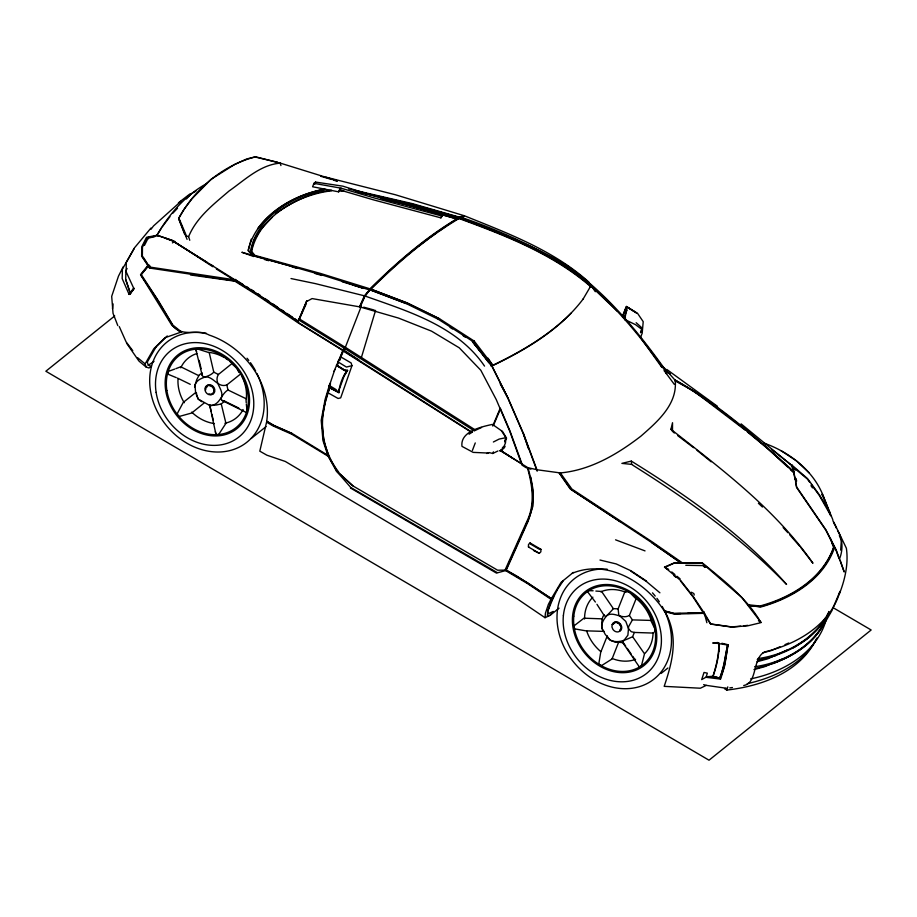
<?xml version="1.0" encoding="UTF-8"?>
<svg xmlns="http://www.w3.org/2000/svg" width="917" height="917" viewBox="0 0 917 917"><rect width="100%" height="100%" fill="white"/><g stroke="black" fill="none" stroke-linecap="round" stroke-linejoin="round"><path stroke-width="1.38" d="M672.493 431.575L672.528 422.714L670.923 429.282L674.304 433.03M623.216 314.302L626.345 306.461L637.567 313.362L643.207 321.672L642.198 333.158L640.524 337.571M528.433 546.956L528.49 544.515L530.026 542.944L540.927 549.329L540.87 551.782L539.322 553.341L528.433 546.956L529.201 547.403M134.077 288.523L130.374 293.463L125.709 279.513L125.904 270.767L127.085 268.486M666.189 373.563L664.63 368.852C636.902 330.177 605.908 292.752 566.614 265.311C532.8 245.974 497.438 229.41 460.449 217.088L459.417 217.719L459.864 216.905L464.174 215.713L395.365 194.748L325.89 177.153M725.668 688.151L706.285 685.366L700.37 688.22L664.183 686.352C672.769 660.916 679.084 636.215 664.619 611.031L664.16 610.802C645.385 581.642 606.79 558.9 572.128 573.343M196.525 392.912L196.456 395.055L198.244 399.124L208.148 404.592L211.254 405.497L216.676 404.959L221.249 403.916L224.722 401.199L238.856 408.088M706.869 622.723L704.405 613.301L693.137 596.359L680.632 580.484L664.504 567.107L674.809 562.637L702.342 562.912C723.719 580.507 746.518 597.769 760.652 622.104L760.342 622.803L748.295 625.703L732.007 627.113L710.813 624.122L704.038 612.613L674.201 613.347L664.16 610.802M718.917 642.748C719.066 654.268 716.36 665.547 712.933 676.471L720.074 678.087L724.052 664.825L727.548 644.617L721.931 643.287M719.203 643.745C719.123 654.864 716.739 666.166 712.933 676.471M718.894 651.311L719.169 643.757M626.598 311.012L626.036 307.676L622.483 316.95M596.956 604.314L604.372 615.846L605.701 616.281C613.473 610.08 621.325 620.098 629.383 615.445L636.031 598.904L629.268 592.004L627.549 591.706L624.695 592.244L618.127 608.842L618.792 615.032L625.784 621.394L628.477 628.695L627.893 635.206L622.54 642.313L639.115 666.59L640.777 666.544L641.659 664.963L644.491 653.798L632.615 636.696L634.358 632.443L652.789 633.051L653.787 632.398M832.842 519.744L829.564 511.801L819.443 494.928L807.522 478.582L791.715 464.942L793.022 467.693L796.701 487.133L825.908 529.808L836.189 549.971L844.213 571.979L840.167 560.218M582.971 299.297L591.144 285.347C553.524 252.909 506.104 234.614 460.013 217.684L458.844 218.67L459.199 218.086C505.45 235.061 553.043 253.436 590.72 286.07M720.418 679.096L706.72 677.388L706.766 676.757L713.266 676.207L718.515 677.881M840.671 550.12L841.347 540.514L839.342 535.585M472.427 450.407L475.258 442.934M292.065 433.592L273.896 425.603L266.709 421.281C272.131 383.615 244.323 346.878 209.271 335.083C197.373 328.458 181.394 337.937 172.579 325.191L156.635 298.541L140.553 274.676L171.869 325.34L180.557 332.275L181.222 331.943M501.496 430.852L505.92 437.673L505.473 442.968L502.218 450.373L499.524 450.82M266.583 422.152L259.809 451.164L266.893 455.199L285.279 461.446L517.085 598.767L545.03 617.703L545.432 613.175L548.377 604.395L551.381 598.595L516.718 576.002L506.253 570.133L497.599 570.202L352.93 485.907L336.401 471.051L328.148 456.253L291.778 434.211L272.865 425.832L266.583 422.152L266.881 421.533M112.516 308.742L113.089 303.894M338.247 363.694L336.47 365.138L344.689 370.044L347.6 370.319C342.522 376.085 339.76 384.636 338.751 392.006L328.882 387.455L338.981 392.671L328.928 386.985L334.843 369.482M719.719 678.213C724.59 670.694 726.126 655.334 727.857 645.029C725.152 653.764 724.201 668.78 719.375 678.488M369.299 290.093L364.404 295.824L359.602 306.851L312.078 298.575L306.484 301.601L297.887 321.707L257.436 294.368L216.366 269.036M604.051 614.596C601.369 618.413 601.781 623.342 601.77 627.767L602.836 630.69M438.521 319.38L406.128 303.527L369.941 289.772L369.253 290.62L369.379 289.577M251.59 250.318L253.252 242.363M674.843 379.925C717.209 404.535 757.465 438.532 793.95 472.542L793.755 471.51C756.823 438.017 718.641 403.961 674.843 379.925L664.298 367.981L660.916 365.768M148.256 266.033L141.103 274.687L148.256 266.033L141.642 256.187L141.745 246.799L146.548 237.308L157.094 235.256L171.96 240.369L257.287 293.83L297.738 321.168L298.885 320.251L306.461 303.286M654.99 631.572L655.38 629.945L650.829 620.419L632.409 619.892L628.603 626.666L628.477 628.695L631.228 631.675L634.358 632.443M251.212 239.154L248.347 250.307L253.871 256.026L297.681 267.97M325.604 189.383C293.658 195.883 257.597 216.229 250.605 250.364L254.926 255.385L320.675 273.495L370.216 288.901L369.413 290.139L370.777 289.096L407.045 302.862L439.438 318.692L474.146 341.032M206.463 387.685L207.402 385.965M214.028 391.444L214.223 389.347M624.695 319.597L627.079 307.115L636.753 313.098L626.345 306.461M625.451 317.569L624.867 319.552L635.584 324.698L641.889 329.432L640.524 332.711L642.267 328.183L636.157 322.704M706.136 677.17L707.328 673.158L704.015 672.448L701.7 679.6L706.766 676.757M361.183 358.192L375.58 310.359M641.889 329.432L642.267 328.183M727.147 688.3L724.51 688.701L726.826 690.065L727.8 686.879M329.96 383.455L325.157 399.262L321.202 420.341L322.967 440.561L327.713 455.061L337.192 471.315L352.93 485.907M330.521 383.742L325.764 399.468L321.856 420.513L323.701 440.756L328.664 455.772L291.904 433.34L273.816 425.373L266.709 421.281M329.662 387.811L326.028 399.801C318.6 424.273 322.818 451.668 338.625 471.991M235.612 279.376L235.142 280.889L150.09 268.131L142.364 256.611L142.456 247.223L147.259 237.732L157.701 235.658M504.935 440.813L505.92 437.673L506.505 438.154L504.602 441.868M238.821 372.279L236.953 368.267L231.76 363.728L218.418 374.468C213.019 383.283 225.25 389.748 220.963 398.964L222.258 400.557L246.054 412.352L247.12 411.252L246.329 404.088M488.004 358.146L492.509 364.943L491.088 366.135L492.75 365.298C521.211 351.704 548.882 335.473 571.302 313.018M623.95 317.809L626.896 310.038M720.682 678.993L724.762 665.455L728.075 644.731M827.283 615.147C819.855 651.311 784.356 672.081 750.599 678.889M828.808 611.501C819.259 643.241 785.663 662.429 754.634 666.739M828.131 613.737C818.457 644.617 786.35 661.363 756.674 668.115M839.135 594.503C844.947 580.025 848.638 563.749 846.368 548.217L833.817 522.14M369.964 290.322L370.777 289.096L407.148 303.034L439.518 318.852M344.597 349.251L361.241 306.393M351.956 365.688L346.431 367.052L337.788 361.779L340.986 357.034L351.119 362.949L351.956 365.688L340.688 397.863L338.086 398.471L328.217 392.923L328.882 387.455L329.971 387.478M333.994 371.431L343.554 349.113L339.141 360.209M618.539 642.45L612.029 659.002L601.942 665.364L600.05 665.203L598.858 663.564L600.692 652.354L607.295 635.848L607.719 637.831L610.309 640.204L614.883 642.038L623.308 642.645L625.669 646.072M313.958 183.343L312.594 186.759L338.671 191.848L341.09 188.191L374.388 197.98L441.662 215.942L443.106 214.773L376.153 196.57L342.843 186.162L315.54 182.07L313.958 183.343L341.09 188.191M314.634 184.351L315.54 182.07M338.671 191.848L340.035 188.421M340.322 190.117L373.632 199.906L440.894 217.856L441.662 215.942M443.106 214.773L440.894 217.856M489.093 452.562L492.761 453.479L493.403 451.852M339.485 360.427L343.417 350.867L344.746 349.434L343.76 349.985M298.438 320.973L306.737 300.891M492.704 426.038L500.246 408.168L509.978 430.967L522.025 464.059L500.544 450.43M493.472 425.408L500.487 408.81M221.249 403.916L225.937 423.322L219.083 433.879L217.57 434.83L215.885 434.073L209.592 404.638M530.863 469.16L525.808 467.521L521.979 465.091L509.726 431.162L496.28 399.652L480.817 370.273L459.245 347.807L431.54 331.152L398.517 318.073L360.198 306.989L364.989 296.008L369.941 289.772M339.428 360.61L340.986 357.034M350.443 487.993L496.441 573.079L505.634 570.592L527.997 520.409C535.769 503.639 532.926 484.795 527.905 467.681L500.189 450.579M189.762 240.277L188.615 236.666C196.467 217.386 213.753 204.182 229.055 191C244.69 180.122 260.233 164.751 280.155 163.157L280.923 165.564M194.576 386.985L196.651 379.844L199.23 374.938L202.13 372.887L202.21 375.443L203.505 377.047C213.42 374.915 217.02 388.338 226.82 384.957L240.231 374.296M506.253 570.133L528.054 521.383L532.983 505.92L533.075 489.827L530.783 477.046M505.244 569.629L527.401 520.248C535.127 503.616 532.296 484.967 527.47 467.934M830.538 515.262L822.87 494.974L822.079 494.595L823.638 498.298M822.251 494.825L822.56 494.206C812.026 469.263 788.425 451.623 763.425 442.888M144.485 245.332L147.488 239.394M123.268 266.687L118.465 276.177L111.691 296.363L113.043 313.362L117.8 325.592M457.755 219.106L458.397 217.868L459.199 218.384C426.543 237.778 397.519 262.743 370.674 289.474L370.124 288.763C396.901 262.113 425.843 237.216 458.397 217.868M553.341 597.437L547.758 611.307L547.357 615.846L550.177 615.296L559.061 608.166M551.381 598.595L561.055 582.387L573.331 572.391M557.41 589.642L553.65 596.978M298.701 319.953L297.521 322.073L342.775 350.111L344.712 346.981L299.458 318.956L298.701 319.953L343.955 347.99M475.155 429.855L345.663 347.486L344.826 348.54L343.646 350.661L471.946 432.262M184.707 234.374L178.62 218.498L184.042 209.351L191.94 198.806L211.219 179.193L234.855 164.338L246.856 158.905L255.671 156.796L280.155 163.157M148.325 365.275L151.248 366.227L149.047 368.004L146.124 367.052L145.115 363.911L153.781 348.781L165.049 337.708L180.557 332.275M147.247 362.192L155.982 347.004M347.6 370.319L344.001 376.406L338.9 390.298L338.981 392.671M590.365 287.113L591.144 285.347M253.528 241.033L260.474 229.571L272.189 217.306M343.646 376.302L347.084 370.663L344.574 370.273L336.47 365.138M161.552 227.783L156.979 235.233L172.327 240.357L212.801 266.721M613.267 624.362L613.794 623.526M828.979 612.35C815.224 638.496 786.339 654.784 757.889 658.555M816.978 638.026C803.372 664.103 774.75 677.525 747.229 683.681M815.763 640.272C798.925 672.723 761.121 686.191 726.826 690.065M620.924 628.913L619.571 630.277M825.3 618.161L819.993 626.471L808.29 638.094L793.434 647.803M826.825 615.788L828.338 613.416M827.994 614.47C814.628 639.986 786.935 653.683 759.929 659.942M824.326 622.781C813.837 643.104 793.629 655.919 772.722 663.644M557.295 589.734L563.37 580.53M131.991 291.595L134.214 288.328M595.305 291.698L591.259 285.68M129.503 294.437L133.561 287.927L126.168 271.822L126.271 262.434L134.386 248.083L122.408 269.117L122.179 278.608L129.114 294.426L130.718 293.474M459.887 217.833L464.22 216.389M162.343 226.659L169.932 216.687M150.984 229.319L153.494 225.972L181.474 200.857M553.765 596.887L550.578 602.629L547.644 611.398L548.079 613.84L553.215 611.433L550.177 615.296L545.03 617.703M369.471 290.253L364.783 296.237L359.602 306.851L360.748 305.946M134.684 247.59L150.973 228.046M140.553 274.676L147.706 265.643L149.253 266.549L143.19 257.092M583.292 298.827C560.218 329.432 526.427 349.4 492.429 365.768M618.127 608.842L613.358 608.647C608.647 614.539 601.197 619.147 601.77 627.767L605.254 634.415L610.309 640.204C618.092 643.745 625.612 639.906 632.615 636.696M213.741 392.43L212.228 393.611M257.986 228.195C274.275 207.597 298.552 193.774 324.377 189.395M172.648 213.397L177.531 208.251M186.334 198.978L191.229 193.831L194.885 191.584M361.092 305.43L360.198 306.989M370.25 289.199C397.141 262.468 426.164 237.446 458.832 218.017M155.913 347.062L167.261 335.943M226.82 384.957L227.978 389.989C220.963 394.081 220.298 404.374 211.254 405.497L209.259 405.406M178.391 202.84L190.025 193.877M370.216 288.901L370.869 290.368L370.904 289.256M408.684 254.158L410.839 252.335M154.022 361.309L148.256 365.333L147.328 362.135M114.705 315.941L45.85 371.236L709.013 760.204L871.15 629.99L832.865 607.535M306.484 301.601L307.631 300.684M203.861 403.228L191.687 413.017L179.64 416.352L177.852 415.435L177.336 413.487L183.217 402.448L195.447 392.728M344.265 350.42L359.281 360.266M251.132 438.532L266.079 426.611M661.065 673.468L667.908 668.012M414.083 249.596L416.307 247.899M418.53 246.203L427.414 239.429M129.114 294.426L130.374 293.463M172.43 242.902L174.711 241.217M430.749 236.895L436.423 232.918M439.828 230.545L444.367 227.359M355.166 190.896L411.985 204.17L459.44 217.501L459.532 218.338L460.013 217.684M186.025 197.728L189.441 195.39M193.991 192.261L196.272 190.702M218.418 374.468L213.787 372.164C208.285 378.182 198.049 376.463 194.931 385.025L195.562 391.788L198.244 399.124L201.809 401.738M469.091 434.2L472.553 431.907M824.761 622.964L831.834 610.768L839.995 591.362C830.573 624.924 796.609 644.399 764.583 651.918C752.261 658.257 757.74 682.993 743.721 685.515M787.795 649.706L767.873 658.784L757.098 661.73M614.619 622.998L615.445 622.483M276.097 213.225C292.718 201.809 311.115 192.066 331.53 190.278M207.162 183.343C185.67 194.828 169.015 214.257 156.979 235.233L158.205 235.807M202.21 375.443L195.917 349.664L197.224 348.861L209.248 352.713L213.787 372.164M527.905 467.681L537.477 469.825L560.356 472.931C590.491 470.157 617.301 454.316 640.823 436.228C657.088 422.003 677.457 404.569 675.233 380.681M493.369 442.005L499.123 439.083L505.92 437.673M502.424 447.496L505.003 446.247L504.35 447.874L501.771 449.124M492.761 453.479L497.908 450.992M187.068 239.36L178.62 218.498C194.576 188.994 223.003 165.083 255.671 156.796M277.656 162.252L255.155 157.036M665.948 566.844L674.694 562.935L702.227 563.21L741.842 597.517L761.167 622.609M458.936 218.441L459.52 218.166M474.834 430.612L481.574 427.471M779.931 646.806L771.128 650.6L763.047 652.812M784.963 644.64L788.735 643.012M782.339 659.082L764.732 666.67L753.957 669.628M336.631 365.516L344.425 370.502L346.798 370.927M175.915 368.634L180.741 366.789L198.657 375.603M185.922 235.761L188.615 236.666M174.711 369.092L168.946 371.179L167.673 372.451L168.052 374.251L176.259 377.632M559.072 472.885L570.087 488.784L651.655 542.52L680.918 562.889L681.904 562.534L652.468 542.05L571.91 489.082L560.356 472.931M148.084 238.214L154.973 236.563M776.39 655.334L760.331 659.816L757.247 659.621M460.449 217.088L464.724 215.908C508.247 233.457 553.604 250.387 589.001 282.207M706.72 677.388L713.735 676.563L713.243 676.219M631.309 461.102L621.886 463.383L631.641 464.38L633.624 465.71C688.266 500.109 741.532 537.878 786.568 584.427C742.724 534.439 687.475 495.937 631.309 461.102L631.641 464.38M324.549 189.108C291.824 195.287 255.981 216.332 248.071 250.685L253.631 256.508L241.859 252.267L323.3 275.387L369.964 290.093M486.686 453.479L488.658 453.078L473.161 452.379L461.973 446.361C460.059 431.46 481.356 426.795 492.429 424.399L502.573 431.517L506.505 438.154M729.772 687.91L732.408 687.509M717.449 642.565L712.75 643.035L717.942 642.588M740.73 626.173L731.64 626.896L710.457 623.904L692.965 596.807L680.46 580.919M743.549 625.852L747.802 625.36M208.274 385.518L211.38 385.748L213.833 388.269M540.927 549.329L539.551 549.375L530.519 544.079L530.026 542.944M704.405 613.301L674.534 614.103L664.596 611.616M687.555 613.393L704.027 612.98M664.619 611.031L674.259 613.679L680.769 613.553M331.495 190.828C298.025 194.61 258.686 216.756 251.487 251.957L254.032 254.915M328.928 386.985L330.131 386.985M343.015 350.867L471.716 432.48M685.778 565.285L702.789 565.594L704.783 567.268M604.269 631.4L585.894 630.839L575.028 628.936L573.927 627.262L574.489 625.497L583.934 618.196L602.309 618.849M595.878 591.064L601.598 591.465L613.358 608.647M339.359 190.942L342.018 191.217M748.65 605.472L760.835 606.974C791.761 598.388 823.306 579.601 834.436 547.873L830.481 538.852L833.84 546.692C822.836 578.616 791.107 597.586 760.01 605.988L748.364 604.796L748.65 605.472L760.147 606.63C791.119 598.182 822.732 579.315 833.725 547.529L831.994 543.391M593.116 590.766L588.531 590.663L587.82 592.095L595.385 602.033M341.021 190.346L343.749 190.656M713.976 642.863L727.857 645.029M233.056 279.57L150.766 267.214L149.207 265.128L148.187 266.331L149.746 268.417M190.484 274.962L234.809 281.164L256.84 294.953L297.291 322.291L342.545 350.328M497.094 572.517L350.787 487.512L336.401 471.051M616.453 622.368L619.514 623.743L620.992 626.792M291.01 278.55L315.391 283.617L364.404 295.824M208.996 393.874L211.403 394.39L213.501 393.611L214.716 391.731L214.75 389.278L213.569 386.905A5.181 4.253 51.2 0 0 207.976 384.957A5.181 4.253 51.2 0 0 205.752 389.828M357.836 191.94L407.939 203.414L458.638 217.891L459.44 217.501L459.532 218.338M348.769 188.936L412.501 203.666L460.196 217.398M357.951 191.859L383.948 197.671M374.228 310.049L363.751 307.184M599.993 560.035L616.213 563.932L631.114 570.867L646.554 581.103M385.323 197.98L412.042 204.491L459.509 217.776M380.681 198.21L407.4 204.709L457.033 218.899M382.893 198.955L408.283 205.121L457.594 219.22M222.258 400.557L224.722 401.199M292.076 266.985L296.191 268.085M703.648 684.644L706.285 685.366M264.612 259.557L268.727 260.703M674.901 380.784L693.825 391.089L745.154 430.107M320.744 176.282L331.736 179.468M315.081 273.518L321.821 275.467M279.536 162.882L337.525 180.867M342.167 281.714L363.877 288.419L353.091 285.095M364.989 296.008C408.466 311.482 457.228 325.971 484.531 366.101M459.967 217.902C504.866 234.351 550.899 252.175 588.084 282.998M459.004 218.51C505.313 235.509 552.962 253.94 590.674 286.654M615.571 539.826L645.029 550.899M333.112 179.87L336.963 181.314M370.147 289.852L406.254 303.596M165.507 238.328L172.855 241.125L206.944 262.251M622.54 642.313L623.308 642.645M533.534 550.487L539.322 553.341M227.978 389.989L245.974 398.677L246.237 402.735M177.462 378.079L190.278 384.326M674.282 384.338L664.275 370.777L670.396 373.804M664.504 567.107L668.676 569.377M691.395 592.244L693.825 593.528L694.238 595.03M505.897 570.099L528.146 583.155L551.449 598.755M505.634 570.592L527.722 583.705L551.014 599.294M664.275 370.777L667.851 372.864M329.123 385.381L336.298 389.725M758.439 620.763L760.652 622.104M210.589 264.486L213.031 265.964M235.818 279.96L242.787 284.316M246.26 286.494L248.587 287.938M250.903 289.394L254.387 291.572M344.826 348.54L474.318 430.898M500.648 450.511L512.626 458.122M450.121 327.415L452.494 328.939M463.154 335.782L465.527 337.307M438.2 319.219L472.966 341.491L491.26 365.562M620.075 521.658L571.199 489.563L559.645 473.355M781.009 450.66L796.38 460.838L809.23 472.897M630.907 571.211L646.279 581.389L659.908 592.806M281.06 309.499L284.511 311.814M286.815 313.362L292.557 317.225M294.861 318.772L297.154 320.308M839.536 558.751C842.918 550.911 843.216 538.703 837.519 530.702M257.86 293.749L260.187 295.32M264.83 298.472L269.46 301.636M272.945 303.997L277.587 307.149M651.54 542.497L680.918 562.889M666.785 369.436L717.472 406.323M677.709 435.621L693.584 447.668M566.557 266.434C605.793 294.002 636.868 331.369 664.607 370.078M181.623 332.08L172.797 325.031L158.95 301.727L141.287 274.653M771.518 449.319L791.692 465.366L741.096 423.86M145.115 363.911L137.573 357.687M673.961 575.693L676.127 577.435M696.954 450.281L711.168 461.801M747.344 431.896L768.194 448.929L787.462 466.799M822.262 493.965L824.417 498.882M671.794 571.967L674.912 574.546M676.987 576.266L680.105 578.856M139.269 361.344L146.124 367.052M703.373 565.342L705.46 567.096M795.669 469.229L807.35 479.018L809.734 482.296M665.513 567.554L667.53 569.354M790.5 469.619L793.549 472.438M758.405 503.273L762.44 507.032M791.474 466.398L795.394 470.077M590.938 286.15L617.164 311.069M670.923 429.282C721.977 469.47 775.369 509.313 812.943 563.244L800.53 547.162M783.141 527.55L787.875 532.72M629.383 615.445L632.409 619.892M789.686 534.783L799.624 546.131M132.77 350.695L126.088 341.869L119.267 326.578M481.265 352.506L472.633 341.869L488.83 362.708M482.995 354.638L491.627 365.275L508.259 398.54L523.561 433.821L536.766 469.332M474.089 340.895L492.75 365.298M472.232 341.113L491.065 364.519L507.697 397.783L522.999 433.065L537.179 471.212M147.259 237.732L148.199 238.913M500.969 449.674L501.737 450.66M811.327 484.474L819.271 495.363L830.905 515.87M641.568 339.049L661.845 367.373M810.972 485.701L812.519 487.89M126.535 343.141L138.696 360.713M627.251 648.353L631.183 654.062M632.753 656.354L635.126 659.782M370.869 290.368L370.376 289.715M500.189 383.799L508.259 398.54M703.924 611.719L704.279 612.373M834.802 524.547L836.43 528.238M179.01 218.361L186.311 235.612M832.923 520.707L834.436 524.329M824.727 499.616L829.896 512.523M824.108 499.467L829.277 512.385M839.055 558.694L836.075 550.257L825.793 530.095L796.575 487.431L795.578 482.124M791.715 464.942L792.414 466.948M125.698 279.525L130.512 293.772M195.917 349.664L196.582 351.647M523.561 433.821L528.261 448.367M792.781 467.578L795.085 479.465M199.149 360.381L201.132 368.714M209.924 406.025L211.242 411.561M211.896 414.335L213.214 419.883M215.403 431.609L215.885 434.073M796.128 478.525L796.621 481.15M338.384 390.195L338.522 391.811M662.212 606.469A64.064 52.475 51.5 0 1 637.9 687.097A64.064 52.475 51.5 0 1 559.152 633.762A64.064 52.475 51.5 0 1 607.146 569.182M652.491 592.863A64.064 52.475 51.5 0 1 655.208 596.096M656.939 598.331A64.064 52.475 51.5 0 1 659.346 601.781M256.886 373.425A64.064 52.521 51.6 0 1 226.247 451.336A64.064 52.521 51.6 0 1 150.583 391.295A64.064 52.521 51.6 0 1 206.268 333.261M247.04 358.226A64.064 52.521 51.6 0 1 248.794 360.415M250.467 362.685A64.064 52.521 51.6 0 1 255.637 370.995M612.762 624.087A5.181 4.241 51.2 0 1 618.746 622.517L620.694 624.339L621.68 626.781A5.181 4.241 51.2 0 1 620.041 630.885M635.561 659.38A38.354 31.407 51.6 0 1 612.109 658.463M600.795 651.609A38.354 31.407 51.6 0 1 586.685 631.045M584.576 619.009A38.354 31.407 51.6 0 1 592.875 597.173M600.784 591.82A38.354 31.407 51.6 0 1 625.543 592.21M635.813 598.228A38.354 31.407 51.6 0 1 651.357 620.878M653.064 633.028A38.354 31.407 51.6 0 1 644.766 653.512M243.085 409.555A38.354 31.43 51.5 0 1 224.894 423.264M214.406 423.585A38.354 31.43 51.5 0 1 191.71 412.123M184.237 402.746A38.354 31.43 51.5 0 1 178.036 378.687M180.752 367.843A38.354 31.43 51.5 0 1 196.834 353.561M208.732 352.38A38.354 31.43 51.5 0 1 224.367 357.607M225.467 358.272A38.354 31.43 51.5 0 1 227.634 359.728M229.743 361.344A38.354 31.43 51.5 0 1 231.772 363.086M242.134 376.853A38.354 31.43 51.5 0 1 246.306 398.769M214.062 389.828L214.028 392.293L212.813 394.161L210.715 394.94L208.308 394.436A5.181 4.253 51.2 0 1 205.568 386.882A5.181 4.253 51.2 0 1 212.882 387.444L214.062 389.828M612.166 624.569L611.926 626.964L612.923 629.406A5.181 4.253 51.2 0 0 618.425 631.824A5.181 4.253 51.2 0 0 621.084 627.262L620.098 624.821L618.15 622.998A5.181 4.241 51.2 0 0 612.166 624.569M563.382 615.616A54.997 45.036 51.5 0 0 632.489 680.46A54.997 45.036 51.5 0 0 640.937 595.259A54.997 45.036 51.5 0 0 563.382 615.616M572.598 615.857A47.214 38.674 51.4 0 0 631.951 671.519A47.214 38.674 51.4 0 0 639.218 598.411A47.214 38.674 51.4 0 0 572.598 615.857M156.131 392.396A54.997 45.082 51.6 0 0 235.749 439.266A54.997 45.082 51.6 0 0 222.052 350.294A54.997 45.082 51.6 0 0 156.131 392.396M165.69 390.436A47.214 38.686 51.5 0 0 234.041 430.703A47.214 38.686 51.5 0 0 222.304 354.352A47.214 38.686 51.5 0 0 165.69 390.436M573.801 616.224A45.884 37.574 51.5 0 0 631.458 670.316A45.884 37.574 51.5 0 0 638.519 599.248A45.884 37.574 51.5 0 0 573.801 616.224M166.871 390.504A45.884 37.608 51.5 0 0 233.296 429.603A45.884 37.608 51.5 0 0 221.868 355.383A45.884 37.608 51.5 0 0 166.871 390.504"/></g></svg>
